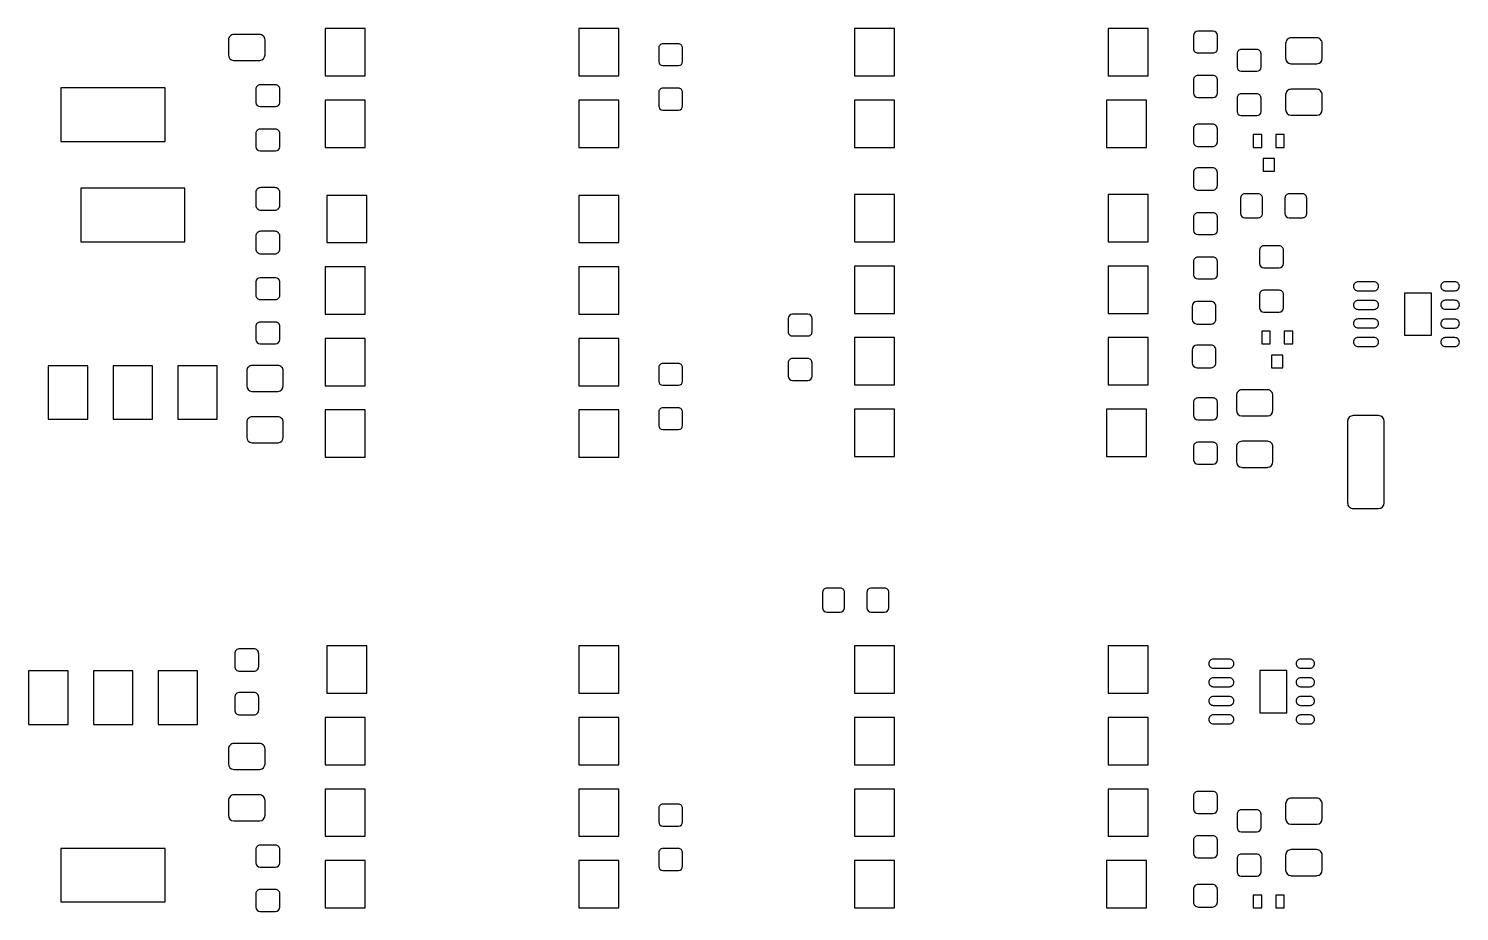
# Model space of a CAD drawing. Extents: x -210 to 210, y -160 to 160.
# Drawn here: x 53 to 103.8, y -82 to -50.6 of the extents above; entities that cross this region are included whole.
import ezdxf

# ---------------------------------------------------------------- set-up
doc = ezdxf.new("R2010")
doc.units = 0
doc.header["$MEASUREMENT"] = 0
doc.layers.get('0').update_dxf_attribs({"linetype": 'CONTINUOUS'})

msp = doc.modelspace()

# ---------------------------------------------------------------- linework, layer by layer
for points in [[(61.388999, -51.017002, 0.415102), (61.188999, -50.817002), (61.188999, -50.817002), (60.288999, -50.817002), (60.288999, -50.817002, 0.414793), (60.088999, -51.017002), (60.088999, -51.017002), (60.088999, -51.541997), (60.088999, -51.541997, 0.39298), (60.275, -51.741001), (60.275, -51.741001), (60.288999, -51.741997), (60.288999, -51.741997), (61.188999, -51.741997), (61.188999, -51.741997), (61.202998, -51.741001), (61.202998, -51.741001, 0.393265), (61.388999, -51.541997), (61.388999, -51.541997), (61.388999, -51.017002)], [(95.225, -50.848999, 0.413224), (95.075, -50.698999), (95.075, -50.698999), (94.525, -50.698999), (94.525, -50.698999, 0.413243), (94.375, -50.848999), (94.375, -50.848999), (94.375, -51.323999), (94.375, -51.323999, 0.415198), (94.525, -51.473999), (94.525, -51.473999), (95.075, -51.473999), (95.075, -51.473999, 0.415198), (95.225, -51.323999), (95.225, -51.323999), (95.225, -50.848999)], [(76.225, -51.3, 0.41537), (76.075005, -51.15), (76.075005, -51.15), (75.525, -51.15), (75.525, -51.15, 0.414997), (75.375, -51.3), (75.375, -51.3), (75.375, -51.775), (75.375, -51.775, 0.413044), (75.525, -51.925), (75.525, -51.925), (76.075005, -51.925), (76.075005, -51.925, 0.413423), (76.225, -51.775), (76.225, -51.775), (76.225, -51.3)], [(98.95, -51.137002, 0.414937), (98.75, -50.937002), (98.75, -50.937002), (97.85, -50.937002), (97.85, -50.937002, 0.414951), (97.65, -51.137002), (97.65, -51.137002), (97.65, -51.661997), (97.65, -51.661997, 0.393136), (97.836006, -51.861001), (97.836006, -51.861001), (97.85, -51.862002), (97.85, -51.862002), (98.75, -51.862002), (98.75, -51.862002), (98.764004, -51.861001), (98.764004, -51.861001, 0.393108), (98.95, -51.661997), (98.95, -51.661997), (98.95, -51.137002)], [(96.775, -51.5, 0.415178), (96.625, -51.35), (96.625, -51.35), (96.075, -51.35), (96.075, -51.35, 0.415178), (95.925, -51.5), (95.925, -51.5), (95.925, -51.975), (95.925, -51.975, 0.413234), (96.075, -52.125), (96.075, -52.125), (96.625, -52.125), (96.625, -52.125, 0.413234), (96.775, -51.975), (96.775, -51.975), (96.775, -51.5)], [(95.225, -52.425, 0.415198), (95.075, -52.275), (95.075, -52.275), (94.525, -52.275), (94.525, -52.275, 0.415198), (94.375, -52.425), (94.375, -52.425), (94.375, -52.9), (94.375, -52.9, 0.413243), (94.525, -53.05), (94.525, -53.05), (95.075, -53.05), (95.075, -53.05, 0.413224), (95.225, -52.9), (95.225, -52.9), (95.225, -52.425)], [(61.913999, -52.755, 0.415198), (61.763999, -52.605), (61.763999, -52.605), (61.213999, -52.605), (61.213999, -52.605, 0.415188), (61.063999, -52.755), (61.063999, -52.755), (61.063999, -53.23), (61.063999, -53.23, 0.413243), (61.213999, -53.38), (61.213999, -53.38), (61.763999, -53.38), (61.763999, -53.38, 0.413243), (61.913999, -53.23), (61.913999, -53.23), (61.913999, -52.755)], [(76.225, -52.875, 0.41537), (76.075005, -52.725), (76.075005, -52.725), (75.525, -52.725), (75.525, -52.725, 0.414997), (75.375, -52.875), (75.375, -52.875), (75.375, -53.35), (75.375, -53.35, 0.413053), (75.525, -53.5), (75.525, -53.5), (76.075005, -53.5), (76.075005, -53.5, 0.413423), (76.225, -53.35), (76.225, -53.35), (76.225, -52.875)], [(98.95, -52.962002, 0.414944), (98.75, -52.761997), (98.75, -52.761997), (97.85, -52.761997), (97.85, -52.761997, 0.414958), (97.65, -52.962002), (97.65, -52.962002), (97.65, -53.486997), (97.65, -53.486997, 0.393136), (97.836006, -53.686001), (97.836006, -53.686001), (97.85, -53.686997), (97.85, -53.686997), (98.75, -53.686997), (98.75, -53.686997), (98.764004, -53.686001), (98.764004, -53.686001, 0.393108), (98.95, -53.486997), (98.95, -53.486997), (98.95, -52.962002)], [(96.775, -53.075, 0.415178), (96.625, -52.925), (96.625, -52.925), (96.075, -52.925), (96.075, -52.925, 0.415178), (95.925, -53.075), (95.925, -53.075), (95.925, -53.55), (95.925, -53.55, 0.413234), (96.075, -53.7), (96.075, -53.7), (96.625, -53.7), (96.625, -53.7, 0.413234), (96.775, -53.55), (96.775, -53.55), (96.775, -53.075)], [(61.913999, -54.33, 0.415198), (61.763999, -54.18), (61.763999, -54.18), (61.213999, -54.18), (61.213999, -54.18, 0.415188), (61.063999, -54.33), (61.063999, -54.33), (61.063999, -54.805), (61.063999, -54.805, 0.413243), (61.213999, -54.955), (61.213999, -54.955), (61.763999, -54.955), (61.763999, -54.955, 0.413243), (61.913999, -54.805), (61.913999, -54.805), (61.913999, -54.33)], [(95.225, -54.175, 0.414214), (95.05, -54), (95.05, -54), (94.55, -54), (94.55, -54, 0.414214), (94.375, -54.175), (94.375, -54.175), (94.375, -54.625), (94.375, -54.625, 0.414214), (94.55, -54.8), (94.55, -54.8), (95.05, -54.8), (95.05, -54.8, 0.414214), (95.225, -54.625), (95.225, -54.625), (95.225, -54.175)], [(95.225, -55.725, 0.414214), (95.05, -55.55), (95.05, -55.55), (94.55, -55.55), (94.55, -55.55, 0.414214), (94.375, -55.725), (94.375, -55.725), (94.375, -56.175), (94.375, -56.175, 0.414214), (94.55, -56.35), (94.55, -56.35), (95.05, -56.35), (95.05, -56.35, 0.414214), (95.225, -56.175), (95.225, -56.175), (95.225, -55.725)], [(61.913999, -56.43, 0.414214), (61.738999, -56.255), (61.738999, -56.255), (61.238999, -56.255), (61.238999, -56.255, 0.414214), (61.063999, -56.43), (61.063999, -56.43), (61.063999, -56.88), (61.063999, -56.88, 0.414214), (61.238999, -57.055), (61.238999, -57.055), (61.738999, -57.055), (61.738999, -57.055, 0.414214), (61.913999, -56.88), (61.913999, -56.88), (61.913999, -56.43)], [(96.825, -56.625, 0.415782), (96.675, -56.475), (96.675, -56.475), (96.2, -56.475), (96.2, -56.475, 0.414214), (96.05, -56.625), (96.05, -56.625), (96.05, -57.175), (96.05, -57.175, 0.412655), (96.2, -57.325), (96.2, -57.325), (96.675, -57.325), (96.675, -57.325, 0.414214), (96.825, -57.175), (96.825, -57.175), (96.825, -56.625)], [(98.4, -56.625, 0.415782), (98.25, -56.475), (98.25, -56.475), (97.775, -56.475), (97.775, -56.475, 0.414214), (97.625, -56.625), (97.625, -56.625), (97.625, -57.175), (97.625, -57.175, 0.412655), (97.775, -57.325), (97.775, -57.325), (98.25, -57.325), (98.25, -57.325, 0.414214), (98.4, -57.175), (98.4, -57.175), (98.4, -56.625)], [(95.225, -57.3, 0.415207), (95.075, -57.15), (95.075, -57.15), (94.525, -57.15), (94.525, -57.15, 0.415207), (94.375, -57.3), (94.375, -57.3), (94.375, -57.775), (94.375, -57.775, 0.413253), (94.525, -57.925), (94.525, -57.925), (95.075, -57.925), (95.075, -57.925, 0.413234), (95.225, -57.775), (95.225, -57.775), (95.225, -57.3)], [(61.913999, -57.98, 0.414214), (61.738999, -57.805), (61.738999, -57.805), (61.238999, -57.805), (61.238999, -57.805, 0.414214), (61.063999, -57.98), (61.063999, -57.98), (61.063999, -58.43), (61.063999, -58.43, 0.414214), (61.238999, -58.605), (61.238999, -58.605), (61.738999, -58.605), (61.738999, -58.605, 0.414214), (61.913999, -58.43), (61.913999, -58.43), (61.913999, -57.98)], [(97.575, -58.475, 0.415198), (97.425, -58.325), (97.425, -58.325), (96.875, -58.325), (96.875, -58.325, 0.415178), (96.725, -58.475), (96.725, -58.475), (96.725, -58.95), (96.725, -58.95, 0.413234), (96.875, -59.1), (96.875, -59.1), (97.425, -59.1), (97.425, -59.1, 0.413253), (97.575, -58.95), (97.575, -58.95), (97.575, -58.475)], [(95.225, -58.875, 0.415198), (95.075, -58.725), (95.075, -58.725), (94.525, -58.725), (94.525, -58.725, 0.415198), (94.375, -58.875), (94.375, -58.875), (94.375, -59.35), (94.375, -59.35, 0.413253), (94.525, -59.5), (94.525, -59.5), (95.075, -59.5), (95.075, -59.5, 0.413234), (95.225, -59.35), (95.225, -59.35), (95.225, -58.875)], [(61.913999, -59.603999, 0.413243), (61.763999, -59.454004), (61.763999, -59.454004), (61.213999, -59.454004), (61.213999, -59.454004, 0.413243), (61.063999, -59.603999), (61.063999, -59.603999), (61.063999, -60.078999), (61.063999, -60.078999, 0.415188), (61.213999, -60.228999), (61.213999, -60.228999), (61.763999, -60.228999), (61.763999, -60.228999, 0.415198), (61.913999, -60.078999), (61.913999, -60.078999), (61.913999, -59.603999)], [(97.575, -60.05, 0.415198), (97.425, -59.9), (97.425, -59.9), (96.875, -59.9), (96.875, -59.9, 0.415178), (96.725, -60.05), (96.725, -60.05), (96.725, -60.525), (96.725, -60.525, 0.413234), (96.875, -60.675), (96.875, -60.675), (97.425, -60.675), (97.425, -60.675, 0.413253), (97.575, -60.525), (97.575, -60.525), (97.575, -60.05)], [(100.792998, -59.92, 0.414214), (100.952998, -59.76), (100.952998, -59.76, 0.414214), (100.792998, -59.6), (100.792998, -59.6), (100.222998, -59.6), (100.222998, -59.6, 0.414214), (100.062998, -59.76), (100.062998, -59.76, 0.414214), (100.222998, -59.92), (100.222998, -59.92), (100.792998, -59.92)], [(103.662998, -59.916997, 0.414214), (103.822998, -59.757002), (103.822998, -59.757002, 0.414214), (103.662998, -59.597002), (103.662998, -59.597002), (103.322998, -59.597002), (103.322998, -59.597002, 0.414214), (103.162998, -59.757002), (103.162998, -59.757002, 0.414214), (103.322998, -59.916997), (103.322998, -59.916997), (103.662998, -59.916997)], [(95.175, -60.475, 0.414377), (95, -60.3), (95, -60.3), (94.5, -60.3), (94.5, -60.3, 0.414042), (94.325, -60.475), (94.325, -60.475), (94.325, -60.925), (94.325, -60.925, 0.414042), (94.5, -61.1), (94.5, -61.1), (95, -61.1), (95, -61.1, 0.414385), (95.175, -60.925), (95.175, -60.925), (95.175, -60.475)], [(100.792998, -60.58, 0.414214), (100.952998, -60.42), (100.952998, -60.42, 0.414214), (100.792998, -60.26), (100.792998, -60.26), (100.222998, -60.26), (100.222998, -60.26, 0.414214), (100.062998, -60.42), (100.062998, -60.42, 0.414214), (100.222998, -60.58), (100.222998, -60.58), (100.792998, -60.58)], [(103.662998, -60.577002, 0.414214), (103.822998, -60.417002), (103.822998, -60.417002, 0.414214), (103.662998, -60.256997), (103.662998, -60.256997), (103.322998, -60.256997), (103.322998, -60.256997, 0.414214), (103.162998, -60.417002), (103.162998, -60.417002, 0.414214), (103.322998, -60.577002), (103.322998, -60.577002), (103.662998, -60.577002)], [(80.825, -60.898999, 0.413243), (80.675, -60.748999), (80.675, -60.748999), (80.124995, -60.748999), (80.124995, -60.748999, 0.413233), (79.975, -60.898999), (79.975, -60.898999), (79.975, -61.373999), (79.975, -61.373999, 0.415188), (80.124995, -61.523999), (80.124995, -61.523999), (80.675, -61.523999), (80.675, -61.523999, 0.415207), (80.825, -61.373999), (80.825, -61.373999), (80.825, -60.898999)], [(100.792998, -61.238999, 0.414214), (100.952998, -61.078999), (100.952998, -61.078999, 0.414214), (100.792998, -60.919004), (100.792998, -60.919004), (100.222998, -60.919004), (100.222998, -60.919004, 0.414214), (100.062998, -61.078999), (100.062998, -61.078999, 0.414214), (100.222998, -61.238999), (100.222998, -61.238999), (100.792998, -61.238999)], [(103.662998, -61.241001, 0.414214), (103.822998, -61.081001), (103.822998, -61.081001, 0.414214), (103.662998, -60.920996), (103.662998, -60.920996), (103.322998, -60.920996), (103.322998, -60.920996, 0.414214), (103.162998, -61.081001), (103.162998, -61.081001, 0.414214), (103.322998, -61.241001), (103.322998, -61.241001), (103.662998, -61.241001)], [(61.913999, -61.18, 0.415198), (61.763999, -61.03), (61.763999, -61.03), (61.213999, -61.03), (61.213999, -61.03, 0.415188), (61.063999, -61.18), (61.063999, -61.18), (61.063999, -61.655), (61.063999, -61.655, 0.413243), (61.213999, -61.805), (61.213999, -61.805), (61.763999, -61.805), (61.763999, -61.805, 0.413243), (61.913999, -61.655), (61.913999, -61.655), (61.913999, -61.18)], [(95.175, -62.025, 0.414385), (95, -61.85), (95, -61.85), (94.5, -61.85), (94.5, -61.85, 0.414042), (94.325, -62.025), (94.325, -62.025), (94.325, -62.475), (94.325, -62.475, 0.41405), (94.5, -62.650005), (94.5, -62.650005), (95, -62.650005), (95, -62.650005, 0.414385), (95.175, -62.475), (95.175, -62.475), (95.175, -62.025)], [(100.792998, -61.898999, 0.414214), (100.952998, -61.738999), (100.952998, -61.738999, 0.414214), (100.792998, -61.578999), (100.792998, -61.578999), (100.222998, -61.578999), (100.222998, -61.578999, 0.414214), (100.062998, -61.738999), (100.062998, -61.738999, 0.414214), (100.222998, -61.898999), (100.222998, -61.898999), (100.792998, -61.898999)], [(103.662998, -61.901001, 0.414214), (103.822998, -61.740996), (103.822998, -61.740996, 0.414214), (103.662998, -61.581001), (103.662998, -61.581001), (103.322998, -61.581001), (103.322998, -61.581001, 0.414214), (103.162998, -61.740996), (103.162998, -61.740996, 0.414214), (103.322998, -61.901001), (103.322998, -61.901001), (103.662998, -61.901001)], [(76.225, -62.650005, 0.41538), (76.075005, -62.5), (76.075005, -62.5), (75.525, -62.5), (75.525, -62.5, 0.415006), (75.375, -62.650005), (75.375, -62.650005), (75.375, -63.125), (75.375, -63.125, 0.413053), (75.525, -63.275), (75.525, -63.275), (76.075005, -63.275), (76.075005, -63.275, 0.413423), (76.225, -63.125), (76.225, -63.125), (76.225, -62.650005)], [(80.825, -62.475, 0.415198), (80.675, -62.325), (80.675, -62.325), (80.124995, -62.325), (80.124995, -62.325, 0.415178), (79.975, -62.475), (79.975, -62.475), (79.975, -62.95), (79.975, -62.95, 0.413224), (80.124995, -63.100005), (80.124995, -63.100005), (80.675, -63.100005), (80.675, -63.100005, 0.413234), (80.825, -62.95), (80.825, -62.95), (80.825, -62.475)], [(62.038999, -62.767998, 0.414937), (61.838999, -62.568003), (61.838999, -62.568003), (60.938999, -62.568003), (60.938999, -62.568003, 0.414937), (60.738999, -62.767998), (60.738999, -62.767998), (60.738999, -63.293003), (60.738999, -63.293003, 0.393115), (60.925, -63.492002), (60.925, -63.492002), (60.938999, -63.492998), (60.938999, -63.492998), (61.838999, -63.492998), (61.838999, -63.492998), (61.852998, -63.492002), (61.852998, -63.492002, 0.393122), (62.038999, -63.293003), (62.038999, -63.293003), (62.038999, -62.767998)], [(97.2, -63.637002, 0.414944), (97, -63.437002), (97, -63.437002), (96.1, -63.437002), (96.1, -63.437002, 0.414958), (95.9, -63.637002), (95.9, -63.637002), (95.9, -64.162002), (95.9, -64.162002, 0.393129), (96.086006, -64.361001), (96.086006, -64.361001), (96.1, -64.361997), (96.1, -64.361997), (97, -64.361997), (97, -64.361997), (97.014004, -64.361001), (97.014004, -64.361001, 0.393101), (97.2, -64.162002), (97.2, -64.162002), (97.2, -63.637002)], [(95.225, -63.874995, 0.415188), (95.075, -63.725), (95.075, -63.725), (94.525, -63.725), (94.525, -63.725, 0.415188), (94.375, -63.874995), (94.375, -63.874995), (94.375, -64.35), (94.375, -64.35, 0.413243), (94.525, -64.499995), (94.525, -64.499995), (95.075, -64.499995), (95.075, -64.499995, 0.413224), (95.225, -64.35), (95.225, -64.35), (95.225, -63.874995)], [(62.038999, -64.591997, 0.414937), (61.838999, -64.392002), (61.838999, -64.392002), (60.938999, -64.392002), (60.938999, -64.392002, 0.414937), (60.738999, -64.591997), (60.738999, -64.591997), (60.738999, -65.117002), (60.738999, -65.117002, 0.393115), (60.925, -65.316001), (60.925, -65.316001), (60.938999, -65.316997), (60.938999, -65.316997), (61.838999, -65.316997), (61.838999, -65.316997), (61.852998, -65.316001), (61.852998, -65.316001, 0.393122), (62.038999, -65.117002), (62.038999, -65.117002), (62.038999, -64.591997)], [(76.225, -64.225005, 0.41538), (76.075005, -64.075), (76.075005, -64.075), (75.525, -64.075), (75.525, -64.075, 0.415006), (75.375, -64.225005), (75.375, -64.225005), (75.375, -64.7), (75.375, -64.7, 0.413053), (75.525, -64.850005), (75.525, -64.850005), (76.075005, -64.850005), (76.075005, -64.850005, 0.413424), (76.225, -64.7), (76.225, -64.7), (76.225, -64.225005)], [(101.150996, -64.549995, 0.413471), (100.951006, -64.35), (100.951006, -64.35), (100.05, -64.35), (100.05, -64.35, 0.414944), (99.85, -64.549995), (99.85, -64.549995), (99.85, -67.45), (99.85, -67.45, 0.414951), (100.05, -67.65), (100.05, -67.65), (100.951006, -67.65), (100.951006, -67.65, 0.413471), (101.150996, -67.45), (101.150996, -67.45), (101.150996, -64.549995)], [(95.225, -65.45, 0.415198), (95.075, -65.300005), (95.075, -65.300005), (94.525, -65.300005), (94.525, -65.300005, 0.415198), (94.375, -65.45), (94.375, -65.45), (94.375, -65.925), (94.375, -65.925, 0.413252), (94.525, -66.074995), (94.525, -66.074995), (95.075, -66.074995), (95.075, -66.074995, 0.413233), (95.225, -65.925), (95.225, -65.925), (95.225, -65.45)], [(97.2, -65.462998, 0.41493), (97, -65.263003), (97, -65.263003), (96.1, -65.263003), (96.1, -65.263003, 0.414944), (95.9, -65.462998), (95.9, -65.462998), (95.9, -65.987998), (95.9, -65.987998, 0.393143), (96.086006, -66.187002), (96.086006, -66.187002), (96.1, -66.187998), (96.1, -66.187998), (97, -66.187998), (97, -66.187998), (97.014004, -66.187002), (97.014004, -66.187002, 0.393115), (97.2, -65.987998), (97.2, -65.987998), (97.2, -65.462998)], [(81.975, -70.625, 0.41538), (81.825005, -70.474995), (81.825005, -70.474995), (81.35, -70.474995), (81.35, -70.474995, 0.414595), (81.199995, -70.625), (81.199995, -70.625), (81.199995, -71.175), (81.199995, -71.175, 0.413053), (81.35, -71.324995), (81.35, -71.324995), (81.825005, -71.324995), (81.825005, -71.324995, 0.413804), (81.975, -71.175), (81.975, -71.175), (81.975, -70.625)], [(83.55, -70.625, 0.415389), (83.4, -70.474995), (83.4, -70.474995), (82.925, -70.474995), (82.925, -70.474995, 0.414595), (82.775, -70.625), (82.775, -70.625), (82.775, -71.175), (82.775, -71.175, 0.413063), (82.925, -71.324995), (82.925, -71.324995), (83.4, -71.324995), (83.4, -71.324995, 0.413823), (83.55, -71.175), (83.55, -71.175), (83.55, -70.625)], [(61.165, -72.805, 0.414214), (60.99, -72.630005), (60.99, -72.630005), (60.49, -72.630005), (60.49, -72.630005, 0.414214), (60.315, -72.805), (60.315, -72.805), (60.315, -73.255005), (60.315, -73.255005, 0.414214), (60.49, -73.43), (60.49, -73.43), (60.99, -73.43), (60.99, -73.43, 0.414214), (61.165, -73.255005), (61.165, -73.255005), (61.165, -72.805)], [(95.65, -73.319004, 0.414214), (95.81, -73.159004), (95.81, -73.159004, 0.414214), (95.65, -72.998999), (95.65, -72.998999), (95.08, -72.998999), (95.08, -72.998999, 0.414214), (94.92, -73.159004), (94.92, -73.159004, 0.414214), (95.08, -73.319004), (95.08, -73.319004), (95.65, -73.319004)], [(98.52, -73.316997, 0.414214), (98.68, -73.156997), (98.68, -73.156997, 0.414214), (98.52, -72.996997), (98.52, -72.996997), (98.18, -72.996997), (98.18, -72.996997, 0.414214), (98.02, -73.156997), (98.02, -73.156997, 0.414214), (98.18, -73.316997), (98.18, -73.316997), (98.52, -73.316997)], [(95.65, -73.978999, 0.414214), (95.81, -73.818994), (95.81, -73.818994, 0.414214), (95.65, -73.659004), (95.65, -73.659004), (95.08, -73.659004), (95.08, -73.659004, 0.414214), (94.92, -73.818994), (94.92, -73.818994, 0.414214), (95.08, -73.978999), (95.08, -73.978999), (95.65, -73.978999)], [(98.52, -73.977002, 0.414214), (98.68, -73.817002), (98.68, -73.817002, 0.414214), (98.52, -73.656997), (98.52, -73.656997), (98.18, -73.656997), (98.18, -73.656997, 0.414214), (98.02, -73.817002), (98.02, -73.817002, 0.414214), (98.18, -73.977002), (98.18, -73.977002), (98.52, -73.977002)], [(61.165, -74.355, 0.414214), (60.99, -74.18), (60.99, -74.18), (60.49, -74.18), (60.49, -74.18, 0.414214), (60.315, -74.355), (60.315, -74.355), (60.315, -74.805), (60.315, -74.805, 0.414214), (60.49, -74.98), (60.49, -74.98), (60.99, -74.98), (60.99, -74.98, 0.414214), (61.165, -74.805), (61.165, -74.805), (61.165, -74.355)], [(95.65, -74.64, 0.414214), (95.81, -74.479995), (95.81, -74.479995, 0.414214), (95.65, -74.320005), (95.65, -74.320005), (95.08, -74.320005), (95.08, -74.320005, 0.414214), (94.92, -74.479995), (94.92, -74.479995, 0.414214), (95.08, -74.64), (95.08, -74.64), (95.65, -74.64)], [(98.52, -74.640996, 0.414214), (98.68, -74.481001), (98.68, -74.481001, 0.414214), (98.52, -74.321001), (98.52, -74.321001), (98.18, -74.321001), (98.18, -74.321001, 0.414214), (98.02, -74.481001), (98.02, -74.481001, 0.414214), (98.18, -74.640996), (98.18, -74.640996), (98.52, -74.640996)], [(95.65, -75.299004, 0.414214), (95.81, -75.138999), (95.81, -75.138999, 0.414214), (95.65, -74.978999), (95.65, -74.978999), (95.08, -74.978999), (95.08, -74.978999, 0.414214), (94.92, -75.138999), (94.92, -75.138999, 0.414214), (95.08, -75.299004), (95.08, -75.299004), (95.65, -75.299004)], [(98.52, -75.301001, 0.414214), (98.68, -75.140996), (98.68, -75.140996, 0.414214), (98.52, -74.980996), (98.52, -74.980996), (98.18, -74.980996), (98.18, -74.980996, 0.414214), (98.02, -75.140996), (98.02, -75.140996, 0.414214), (98.18, -75.301001), (98.18, -75.301001), (98.52, -75.301001)], [(61.39, -76.192998, 0.414937), (61.19, -75.993003), (61.19, -75.993003), (60.29, -75.993003), (60.29, -75.993003, 0.414944), (60.09, -76.192998), (60.09, -76.192998), (60.09, -76.718003), (60.09, -76.718003, 0.393128), (60.276001, -76.917002), (60.276001, -76.917002), (60.29, -76.917998), (60.29, -76.917998), (61.19, -76.917998), (61.19, -76.917998), (61.203999, -76.917002), (61.203999, -76.917002, 0.393128), (61.39, -76.718003), (61.39, -76.718003), (61.39, -76.192998)], [(95.225, -77.85, 0.415198), (95.075, -77.699995), (95.075, -77.699995), (94.525, -77.699995), (94.525, -77.699995, 0.415198), (94.375, -77.85), (94.375, -77.85), (94.375, -78.325005), (94.375, -78.325005, 0.413243), (94.525, -78.475), (94.525, -78.475), (95.075, -78.475), (95.075, -78.475, 0.413224), (95.225, -78.325005), (95.225, -78.325005), (95.225, -77.85)], [(61.39, -78.018003, 0.414951), (61.19, -77.817998), (61.19, -77.817998), (60.29, -77.817998), (60.29, -77.817998, 0.414958), (60.09, -78.018003), (60.09, -78.018003), (60.09, -78.542998), (60.09, -78.542998, 0.393122), (60.276001, -78.741997), (60.276001, -78.741997), (60.29, -78.743003), (60.29, -78.743003), (61.19, -78.743003), (61.19, -78.743003), (61.203999, -78.741997), (61.203999, -78.741997, 0.393122), (61.39, -78.542998), (61.39, -78.542998), (61.39, -78.018003)], [(76.225, -78.3, 0.41536), (76.075005, -78.149995), (76.075005, -78.149995), (75.525, -78.149995), (75.525, -78.149995, 0.414997), (75.375, -78.3), (75.375, -78.3), (75.375, -78.774995), (75.375, -78.774995, 0.413053), (75.525, -78.925), (75.525, -78.925), (76.075005, -78.925), (76.075005, -78.925, 0.413443), (76.225, -78.774995), (76.225, -78.774995), (76.225, -78.3)], [(98.95, -78.137002, 0.414944), (98.75, -77.936997), (98.75, -77.936997), (97.85, -77.936997), (97.85, -77.936997, 0.414958), (97.65, -78.137002), (97.65, -78.137002), (97.65, -78.662002), (97.65, -78.662002, 0.393129), (97.836006, -78.860996), (97.836006, -78.860996), (97.85, -78.861997), (97.85, -78.861997), (98.75, -78.861997), (98.75, -78.861997), (98.764004, -78.860996), (98.764004, -78.860996, 0.393101), (98.95, -78.662002), (98.95, -78.662002), (98.95, -78.137002)], [(96.775, -78.500005, 0.415188), (96.625, -78.35), (96.625, -78.35), (96.075, -78.35), (96.075, -78.35, 0.415188), (95.925, -78.500005), (95.925, -78.500005), (95.925, -78.975), (95.925, -78.975, 0.413224), (96.075, -79.125), (96.075, -79.125), (96.625, -79.125), (96.625, -79.125, 0.413224), (96.775, -78.975), (96.775, -78.975), (96.775, -78.500005)], [(95.225, -79.425, 0.415178), (95.075, -79.274995), (95.075, -79.274995), (94.525, -79.274995), (94.525, -79.274995, 0.415178), (94.375, -79.425), (94.375, -79.425), (94.375, -79.899995), (94.375, -79.899995, 0.413262), (94.525, -80.05), (94.525, -80.05), (95.075, -80.05), (95.075, -80.05, 0.413243), (95.225, -79.899995), (95.225, -79.899995), (95.225, -79.425)], [(61.915, -79.755, 0.41538), (61.765, -79.605), (61.765, -79.605), (61.215, -79.605), (61.215, -79.605, 0.414997), (61.065, -79.755), (61.065, -79.755), (61.065, -80.23), (61.065, -80.23, 0.413044), (61.215, -80.38), (61.215, -80.38), (61.765, -80.38), (61.765, -80.38, 0.413424), (61.915, -80.23), (61.915, -80.23), (61.915, -79.755)], [(76.225, -79.875, 0.41536), (76.075005, -79.724995), (76.075005, -79.724995), (75.525, -79.724995), (75.525, -79.724995, 0.414997), (75.375, -79.875), (75.375, -79.875), (75.375, -80.349995), (75.375, -80.349995, 0.413053), (75.525, -80.5), (75.525, -80.5), (76.075005, -80.5), (76.075005, -80.5, 0.413443), (76.225, -80.349995), (76.225, -80.349995), (76.225, -79.875)], [(98.95, -79.962998, 0.41493), (98.75, -79.763003), (98.75, -79.763003), (97.85, -79.763003), (97.85, -79.763003, 0.414944), (97.65, -79.962998), (97.65, -79.962998), (97.65, -80.487998), (97.65, -80.487998, 0.393136), (97.836006, -80.687002), (97.836006, -80.687002), (97.85, -80.687998), (97.85, -80.687998), (98.75, -80.687998), (98.75, -80.687998), (98.764004, -80.687002), (98.764004, -80.687002, 0.393108), (98.95, -80.487998), (98.95, -80.487998), (98.95, -79.962998)], [(96.775, -80.075005, 0.415188), (96.625, -79.925), (96.625, -79.925), (96.075, -79.925), (96.075, -79.925, 0.415188), (95.925, -80.075005), (95.925, -80.075005), (95.925, -80.55), (95.925, -80.55, 0.413224), (96.075, -80.700005), (96.075, -80.700005), (96.625, -80.700005), (96.625, -80.700005, 0.413224), (96.775, -80.55), (96.775, -80.55), (96.775, -80.075005)], [(61.915, -81.33, 0.41538), (61.765, -81.18), (61.765, -81.18), (61.215, -81.18), (61.215, -81.18, 0.414997), (61.065, -81.33), (61.065, -81.33), (61.065, -81.805), (61.065, -81.805, 0.413053), (61.215, -81.955), (61.215, -81.955), (61.765, -81.955), (61.765, -81.955, 0.413424), (61.915, -81.805), (61.915, -81.805), (61.915, -81.33)], [(95.225, -81.175, 0.414214), (95.05, -81), (95.05, -81), (94.55, -81), (94.55, -81, 0.414214), (94.375, -81.175), (94.375, -81.175), (94.375, -81.625), (94.375, -81.625, 0.414214), (94.55, -81.8), (94.55, -81.8), (95.05, -81.8), (95.05, -81.8, 0.414214), (95.225, -81.625), (95.225, -81.625), (95.225, -81.175)]]:
    msp.add_lwpolyline(points, format="xyb")
for points in [[(64.944995, -50.61), (63.525, -50.61), (63.525, -50.61), (63.525, -52.29), (63.525, -52.29), (64.944995, -52.29), (64.944995, -52.29), (64.944995, -50.61)], [(73.955, -50.61), (72.535, -50.61), (72.535, -50.61), (72.535, -52.29), (72.535, -52.29), (73.955, -52.29), (73.955, -52.29), (73.955, -50.61)], [(83.755, -50.61), (82.335, -50.61), (82.335, -50.61), (82.335, -52.29), (82.335, -52.29), (83.755, -52.29), (83.755, -52.29), (83.755, -50.61)], [(92.765, -50.61), (91.345, -50.61), (91.345, -50.61), (91.345, -52.29), (91.345, -52.29), (92.765, -52.29), (92.765, -52.29), (92.765, -50.61)], [(57.84, -52.717002), (54.14, -52.717002), (54.14, -52.717002), (54.14, -54.616997), (54.14, -54.616997), (57.84, -54.616997), (57.84, -54.616997), (57.84, -52.717002)], [(64.944995, -53.15), (63.525, -53.15), (63.525, -53.15), (63.525, -54.83), (63.525, -54.83), (64.944995, -54.83), (64.944995, -54.83), (64.944995, -53.15)], [(73.955, -53.15), (72.535, -53.15), (72.535, -53.15), (72.535, -54.83), (72.535, -54.83), (73.955, -54.83), (73.955, -54.83), (73.955, -53.15)], [(83.755, -53.15), (82.335, -53.15), (82.335, -53.15), (82.335, -54.83), (82.335, -54.83), (83.755, -54.83), (83.755, -54.83), (83.755, -53.15)], [(92.705, -53.15), (91.285, -53.15), (91.285, -53.15), (91.285, -54.83), (91.285, -54.83), (92.705, -54.83), (92.705, -54.83), (92.705, -53.15)], [(96.8, -54.375), (96.5, -54.375), (96.5, -54.375), (96.5, -54.825), (96.5, -54.825), (96.8, -54.825), (96.8, -54.825), (96.8, -54.375)], [(97.6, -54.375), (97.3, -54.375), (97.3, -54.375), (97.3, -54.825), (97.3, -54.825), (97.6, -54.825), (97.6, -54.825), (97.6, -54.375)], [(97.25, -55.225), (96.85, -55.225), (96.85, -55.225), (96.85, -55.675), (96.85, -55.675), (97.25, -55.675), (97.25, -55.675), (97.25, -55.225)], [(58.54, -56.28), (54.84, -56.28), (54.84, -56.28), (54.84, -58.18), (54.84, -58.18), (58.54, -58.18), (58.54, -58.18), (58.54, -56.28)], [(65.004995, -56.53), (63.585, -56.53), (63.585, -56.53), (63.585, -58.21), (63.585, -58.21), (65.004995, -58.21), (65.004995, -58.21), (65.004995, -56.53)], [(73.955, -56.53), (72.535, -56.53), (72.535, -56.53), (72.535, -58.21), (72.535, -58.21), (73.955, -58.21), (73.955, -58.21), (73.955, -56.53)], [(83.755, -56.5), (82.335, -56.5), (82.335, -56.5), (82.335, -58.18), (82.335, -58.18), (83.755, -58.18), (83.755, -58.18), (83.755, -56.5)], [(92.765, -56.5), (91.345, -56.5), (91.345, -56.5), (91.345, -58.18), (91.345, -58.18), (92.765, -58.18), (92.765, -58.18), (92.765, -56.5)], [(64.944995, -59.07), (63.525, -59.07), (63.525, -59.07), (63.525, -60.75), (63.525, -60.75), (64.944995, -60.75), (64.944995, -60.75), (64.944995, -59.07)], [(73.955, -59.07), (72.535, -59.07), (72.535, -59.07), (72.535, -60.75), (72.535, -60.75), (73.955, -60.75), (73.955, -60.75), (73.955, -59.07)], [(83.755, -59.04), (82.335, -59.04), (82.335, -59.04), (82.335, -60.72), (82.335, -60.72), (83.755, -60.72), (83.755, -60.72), (83.755, -59.04)], [(92.765, -59.04), (91.345, -59.04), (91.345, -59.04), (91.345, -60.72), (91.345, -60.72), (92.765, -60.72), (92.765, -60.72), (92.765, -59.04)], [(102.83, -60), (101.870996, -60), (101.870996, -60), (101.870996, -61.5), (101.870996, -61.5), (102.83, -61.5), (102.83, -61.5), (102.83, -60)], [(97.1, -61.35), (96.8, -61.35), (96.8, -61.35), (96.8, -61.8), (96.8, -61.8), (97.1, -61.8), (97.1, -61.8), (97.1, -61.35)], [(97.9, -61.35), (97.6, -61.35), (97.6, -61.35), (97.6, -61.8), (97.6, -61.8), (97.9, -61.8), (97.9, -61.8), (97.9, -61.35)], [(64.944995, -61.61), (63.525, -61.61), (63.525, -61.61), (63.525, -63.29), (63.525, -63.29), (64.944995, -63.29), (64.944995, -63.29), (64.944995, -61.61)], [(73.955, -61.61), (72.535, -61.61), (72.535, -61.61), (72.535, -63.29), (72.535, -63.29), (73.955, -63.29), (73.955, -63.29), (73.955, -61.61)], [(83.755, -61.58), (82.335, -61.58), (82.335, -61.58), (82.335, -63.259995), (82.335, -63.259995), (83.755, -63.259995), (83.755, -63.259995), (83.755, -61.58)], [(92.765, -61.58), (91.345, -61.58), (91.345, -61.58), (91.345, -63.259995), (91.345, -63.259995), (92.765, -63.259995), (92.765, -63.259995), (92.765, -61.58)], [(97.55, -62.2), (97.15, -62.2), (97.15, -62.2), (97.15, -62.650005), (97.15, -62.650005), (97.55, -62.650005), (97.55, -62.650005), (97.55, -62.2)], [(55.09, -62.579995), (53.69, -62.579995), (53.69, -62.579995), (53.69, -64.48), (53.69, -64.48), (55.09, -64.48), (55.09, -64.48), (55.09, -62.579995)], [(57.39, -62.579995), (55.99, -62.579995), (55.99, -62.579995), (55.99, -64.48), (55.99, -64.48), (57.39, -64.48), (57.39, -64.48), (57.39, -62.579995)], [(59.69, -62.579995), (58.29, -62.579995), (58.29, -62.579995), (58.29, -64.48), (58.29, -64.48), (59.69, -64.48), (59.69, -64.48), (59.69, -62.579995)], [(64.944995, -64.15), (63.525, -64.15), (63.525, -64.15), (63.525, -65.83), (63.525, -65.83), (64.944995, -65.83), (64.944995, -65.83), (64.944995, -64.15)], [(73.955, -64.15), (72.535, -64.15), (72.535, -64.15), (72.535, -65.83), (72.535, -65.83), (73.955, -65.83), (73.955, -65.83), (73.955, -64.15)], [(83.755, -64.12), (82.335, -64.12), (82.335, -64.12), (82.335, -65.799995), (82.335, -65.799995), (83.755, -65.799995), (83.755, -65.799995), (83.755, -64.12)], [(92.705, -64.12), (91.285, -64.12), (91.285, -64.12), (91.285, -65.799995), (91.285, -65.799995), (92.705, -65.799995), (92.705, -65.799995), (92.705, -64.12)], [(65.004995, -72.53), (63.585, -72.53), (63.585, -72.53), (63.585, -74.210005), (63.585, -74.210005), (65.004995, -74.210005), (65.004995, -74.210005), (65.004995, -72.53)], [(73.955, -72.53), (72.535, -72.53), (72.535, -72.53), (72.535, -74.210005), (72.535, -74.210005), (73.955, -74.210005), (73.955, -74.210005), (73.955, -72.53)], [(83.755, -72.53), (82.335, -72.53), (82.335, -72.53), (82.335, -74.210005), (82.335, -74.210005), (83.755, -74.210005), (83.755, -74.210005), (83.755, -72.53)], [(92.765, -72.53), (91.345, -72.53), (91.345, -72.53), (91.345, -74.210005), (91.345, -74.210005), (92.765, -74.210005), (92.765, -74.210005), (92.765, -72.53)], [(54.39, -73.417002), (52.99, -73.417002), (52.99, -73.417002), (52.99, -75.317002), (52.99, -75.317002), (54.39, -75.317002), (54.39, -75.317002), (54.39, -73.417002)], [(56.69, -73.417002), (55.29, -73.417002), (55.29, -73.417002), (55.29, -75.317002), (55.29, -75.317002), (56.69, -75.317002), (56.69, -75.317002), (56.69, -73.417002)], [(58.99, -73.417002), (57.59, -73.417002), (57.59, -73.417002), (57.59, -75.317002), (57.59, -75.317002), (58.99, -75.317002), (58.99, -75.317002), (58.99, -73.417002)], [(97.687998, -73.4), (96.729004, -73.4), (96.729004, -73.4), (96.729004, -74.9), (96.729004, -74.9), (97.687998, -74.9), (97.687998, -74.9), (97.687998, -73.4)], [(64.944995, -75.07), (63.525, -75.07), (63.525, -75.07), (63.525, -76.750005), (63.525, -76.750005), (64.944995, -76.750005), (64.944995, -76.750005), (64.944995, -75.07)], [(73.955, -75.07), (72.535, -75.07), (72.535, -75.07), (72.535, -76.750005), (72.535, -76.750005), (73.955, -76.750005), (73.955, -76.750005), (73.955, -75.07)], [(83.755, -75.07), (82.335, -75.07), (82.335, -75.07), (82.335, -76.750005), (82.335, -76.750005), (83.755, -76.750005), (83.755, -76.750005), (83.755, -75.07)], [(92.765, -75.07), (91.345, -75.07), (91.345, -75.07), (91.345, -76.750005), (91.345, -76.750005), (92.765, -76.750005), (92.765, -76.750005), (92.765, -75.07)], [(64.944995, -77.61), (63.525, -77.61), (63.525, -77.61), (63.525, -79.290005), (63.525, -79.290005), (64.944995, -79.290005), (64.944995, -79.290005), (64.944995, -77.61)], [(73.955, -77.61), (72.535, -77.61), (72.535, -77.61), (72.535, -79.290005), (72.535, -79.290005), (73.955, -79.290005), (73.955, -79.290005), (73.955, -77.61)], [(83.755, -77.61), (82.335, -77.61), (82.335, -77.61), (82.335, -79.290005), (82.335, -79.290005), (83.755, -79.290005), (83.755, -79.290005), (83.755, -77.61)], [(92.765, -77.61), (91.345, -77.61), (91.345, -77.61), (91.345, -79.290005), (91.345, -79.290005), (92.765, -79.290005), (92.765, -79.290005), (92.765, -77.61)], [(57.84, -79.718003), (54.14, -79.718003), (54.14, -79.718003), (54.14, -81.617998), (54.14, -81.617998), (57.84, -81.617998), (57.84, -81.617998), (57.84, -79.718003)], [(64.944995, -80.15), (63.525, -80.15), (63.525, -80.15), (63.525, -81.83), (63.525, -81.83), (64.944995, -81.83), (64.944995, -81.83), (64.944995, -80.15)], [(73.955, -80.15), (72.535, -80.15), (72.535, -80.15), (72.535, -81.83), (72.535, -81.83), (73.955, -81.83), (73.955, -81.83), (73.955, -80.15)], [(83.755, -80.15), (82.335, -80.15), (82.335, -80.15), (82.335, -81.83), (82.335, -81.83), (83.755, -81.83), (83.755, -81.83), (83.755, -80.15)], [(92.705, -80.15), (91.285, -80.15), (91.285, -80.15), (91.285, -81.83), (91.285, -81.83), (92.705, -81.83), (92.705, -81.83), (92.705, -80.15)], [(96.8, -81.375005), (96.5, -81.375005), (96.5, -81.375005), (96.5, -81.825005), (96.5, -81.825005), (96.8, -81.825005), (96.8, -81.825005), (96.8, -81.375005)], [(97.6, -81.375005), (97.3, -81.375005), (97.3, -81.375005), (97.3, -81.825005), (97.3, -81.825005), (97.6, -81.825005), (97.6, -81.825005), (97.6, -81.375005)]]:
    msp.add_lwpolyline(points)

doc.saveas('drawing.dxf')
